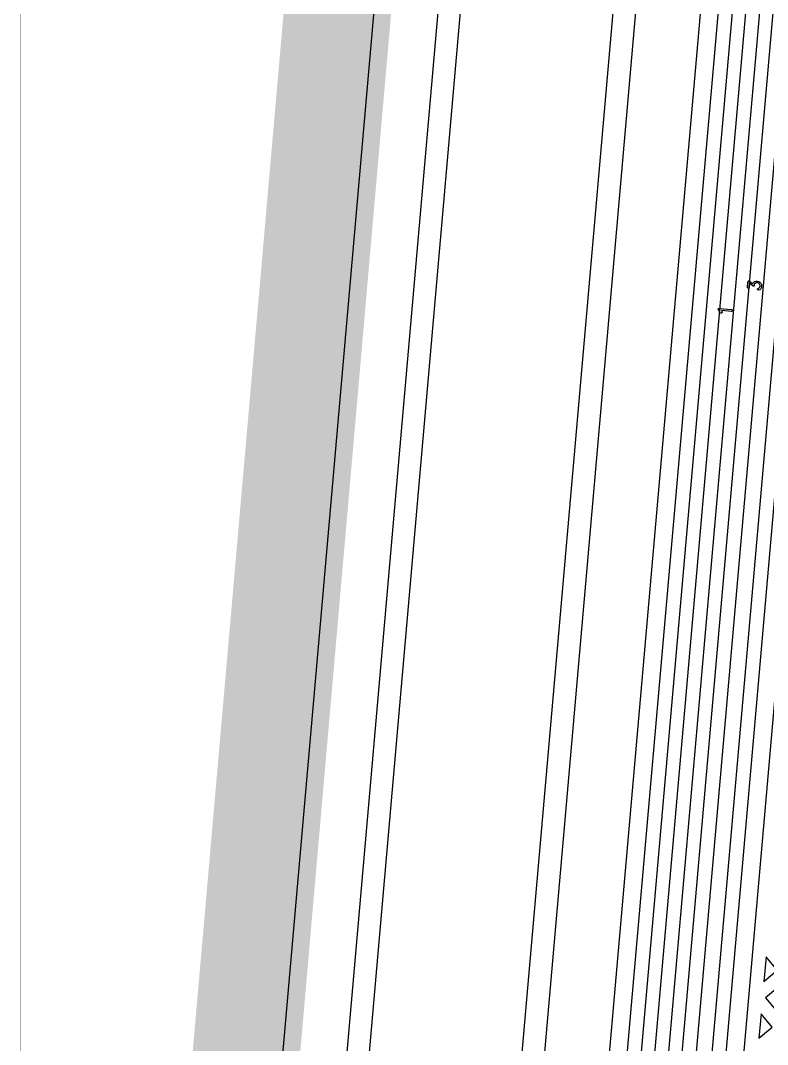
# Model space of a CAD drawing. Extents: x 592 to 965, y 89 to 353.
# Drawn here: x 662.21 to 666.39, y 191.52 to 197.25 of the extents above; entities that cross this region are included whole.
import ezdxf

# ---------------------------------------------------------------- set-up
doc = ezdxf.new("R2010")
doc.units = 0
for name, color, linetype in [('bak_bak_ttr1-bcq8120', 8, 'Continuous'), ('bak_outline', 7, 'Continuous'), ('biaozhu1', 4, 'Continuous'), ('quyukuang', 5, 'Continuous')]:
    doc.layers.add(name, color=color, linetype=linetype)

msp = doc.modelspace()

# ---------------------------------------------------------------- linework, layer by layer
at = {"layer": 'bak_bak_ttr1-bcq8120'}
for p, q in [((666.3804, 192.0059), (666.3684, 191.869)), ((666.3525, 191.6873), (666.3406, 191.5504))]:
    msp.add_line(p, q, dxfattribs=at)
for points in [[(665.0883, 177.6118, -0.097843), (663.2755, 183.0946, -0.06343), (663.2743, 183.1009, -0.04958), (663.274, 183.1059, -0.052293), (663.215, 186.2128), (665.3872, 211.0404, -0.395558), (666.2297, 211.7384), (669.466, 211.4552), (669.466, 211.4553), (671.1289, 211.3098), (671.1289, 211.3098), (677.8052, 210.7257, -0.414215), (678.5277, 209.8647), (676.4092, 185.6453), (676.4086, 185.6427), (676.3737, 185.244, 0.154939), (676.665, 183.9428, -0.073404), (676.6684, 183.9362, -0.000315), (676.6813, 183.9131, -0.03763), (678.5806, 179.824, -0.08198)], [(669.4684, 211.3372), (669.4626, 211.3441), (666.2119, 211.6285), (665.4882, 211.0215), (665.2642, 208.4608), (665.4904, 208.1912, -0.202018), (665.4935, 208.1818), (663.5597, 186.0726, 0.012184), (663.5221, 185.3648, -0.066478), (663.5223, 185.3581, -0.042264), (663.5221, 185.3539, -0.035699), (663.5221, 185.3503, 0.137713), (665.4378, 177.7218, -0.154922), (667.5855, 167.6466), (667.1059, 162.1651, -0.101714), (665.13, 155.544, 0.086448), (663.565, 150.8048), (663.5645, 150.799, -0.058785), (663.5633, 150.7932, 0.0146), (663.4646, 149.95, 0.011997), (663.4277, 149.2438, -0.059048), (663.4279, 149.2379), (663.4274, 149.2321)], [(665.0649, 181.3733, -0.049088), (664.5474, 184.6834, -0.038287), (664.5474, 184.6853), (666.6253, 208.4381), (666.2658, 208.8666, -0.202153), (666.2628, 208.876), (666.4175, 210.6443, -0.20218), (666.4221, 210.653), (666.6243, 210.8227, -0.202095), (666.6337, 210.8257), (667.0612, 210.7883, -0.366935), (667.2904, 210.7683), (667.44, 210.7552, -0.202203), (667.4487, 210.7506), (667.6094, 210.5591), (669.5049, 210.3932), (669.7041, 210.5604), (669.708, 210.6044, -0.180134), (669.7188, 210.728), (669.7434, 211.0095), (669.4684, 211.3373)], [(670.424, 210.8144), (670.3423, 210.6443), (670.3362, 210.5749, -0.197514), (670.1859, 210.2882), (669.7444, 209.9178, -0.199366), (669.3745, 209.8019), (667.7386, 209.945, 0.16513), (667.6874, 209.9325, 0.034753), (667.6164, 209.8808), (667.466, 209.7546, 0.19969), (667.2425, 209.323), (665.3506, 187.6985), (665.3093, 186.8312), (665.2926, 185.5109), (665.3166, 184.4121), (665.4643, 182.3213)], [(665.6854, 182.5168, -0.004507), (665.6327, 183.2064, -0.012092), (665.6326, 183.208), (665.6313, 183.2302, -0.008059), (665.5689, 184.466, -0.017028), (665.5688, 184.4685), (665.566, 184.5518, -0.011283), (665.5497, 186.2842), (665.5625, 186.9823), (665.6042, 187.9678), (667.4674, 209.2677, -0.197976), (667.6276, 209.5746), (667.6504, 209.5938, -0.200612), (667.9534, 209.6883), (669.5789, 209.5461, 0.198797), (670.2858, 209.7688), (670.8545, 210.2461, 0.060637), (670.9594, 210.3581, 0.136746), (671.0319, 210.5532), (671.0346, 210.5838, 0.188663), (670.9665, 210.8015)], [(671.2174, 210.7829, 0.19696), (671.11, 210.5712), (671.1076, 210.5439, -0.135952), (671.0202, 210.3122, -0.060599), (670.9026, 210.187), (670.3351, 209.7107, -0.198927), (669.5723, 209.4702), (667.9419, 209.6129, 0.196869), (667.6997, 209.5357), (667.6768, 209.5164, 0.199815), (667.543, 209.2584), (665.6751, 187.8844), (665.6386, 186.9781, -0.007099), (665.6364, 186.8123, -0.016446), (665.6364, 186.8099, 0.002652), (665.6277, 186.4044, -0.010648), (665.6276, 186.4031), (665.6258, 186.2805, 0.011283), (665.6422, 184.5515), (665.645, 184.4711, 0.008085), (665.7074, 183.2339, -0.011996), (665.7075, 183.2323), (665.7088, 183.2101, 0.004497), (665.7613, 182.5233, -0.014683)], [(665.3884, 182.3146), (665.2404, 184.4134), (665.2164, 185.5105), (665.2331, 186.8334), (665.2745, 187.7038), (667.167, 209.3342, -0.198162), (667.4175, 209.8133), (667.5678, 209.9394, -0.035195), (667.6484, 209.998, -0.161706), (667.7455, 210.021), (669.384, 209.8776, 0.198073), (669.6959, 209.9765), (670.1373, 210.3469, 0.200245), (670.2607, 210.5861), (670.2668, 210.6551), (670.2046, 210.7368)], [(665.8521, 182.3641, -0.034733), (665.7458, 187.67), (667.6289, 209.1964, -0.197109), (667.7388, 209.4093), (667.7824, 209.4548, -0.135335), (667.8652, 209.5043, -0.089473), (668.0766, 209.5231), (669.584, 209.3912, 0.069845), (669.956, 209.4106, 0.129172), (670.4823, 209.6597), (671.0775, 210.1591, 0.06532), (671.237, 210.3351, 0.195736), (671.2655, 210.5556)], [(670.7695, 210.5245, 0.194053), (670.5936, 210.355, -0.023807), (670.4228, 210.0585, -0.075312), (670.3651, 209.9931), (670.212, 209.8646, -0.199151), (669.4755, 209.6332), (667.781, 209.7815, 0.191458), (667.7396, 209.7682), (667.5514, 209.6103, 0.198711), (667.3942, 209.3079), (665.5262, 187.954, 0.005509), (665.4849, 187.0841, -0.011854), (665.484, 186.8141, 0.002643), (665.4752, 186.4084, -0.010434), (665.4752, 186.4071), (665.47, 185.8438, 0.008424), (665.4896, 184.5479, -0.01548), (665.4896, 184.5457, 0.007911), (665.4898, 184.5424, -0.022136), (665.49, 184.5392), (665.4959, 184.3699, 0.006012), (665.5409, 183.4462, -0.011121), (665.541, 183.4447), (665.5873, 182.7748)], [(671.4789, 210.4334, 0.200499), (671.3003, 210.2927, -0.065782), (671.1263, 210.1006), (670.5312, 209.6012, -0.129623), (669.9677, 209.3352, -0.070332), (669.5718, 209.3158), (668.0681, 209.4474, 0.08862), (667.8854, 209.4307, 0.134538), (667.8376, 209.4023), (667.7891, 209.352, 0.198344), (667.7049, 209.1897), (665.8218, 187.6646, 0.034712), (665.9278, 182.3726)], [(667.0653, 209.341), (665.1729, 187.7102), (665.1313, 186.8363), (665.1144, 185.5095), (665.1387, 184.4056), (665.2356, 183.0313), (665.2354, 183.0246, -0.097026)], [(665.5332, 182.5061), (665.479, 183.2192), (665.4649, 183.4401, -0.006037), (665.4196, 184.3695, -0.016842), (665.4196, 184.3719), (665.4133, 184.5478, -0.0084), (665.3938, 185.8425, -0.011875), (665.3937, 185.8441), (665.399, 186.4083, -0.002642), (665.4078, 186.8147, -0.011027), (665.4078, 186.8161, 0.011821), (665.4087, 187.0818, -0.024017), (665.4086, 187.0853, -0.005533), (665.4503, 187.9607, -0.022937), (665.4506, 187.964), (667.3182, 209.3145, -0.198914)], [(666.0289, 182.3856, -0.005971), (665.9586, 183.2917, -0.144521), (665.9633, 183.3127, -0.14277), (665.956, 183.3327, -0.028419), (665.9234, 187.6563, -0.019294), (665.9236, 187.6591), (667.7608, 208.6616, -0.117733)], [(666.4933, 208.3914), (664.4196, 184.6846, 0.088899), (665.8282, 178.7707)], [(665.5283, 177.8207, -0.149807), (663.6875, 186.0702), (665.6255, 208.2276, -0.019259)]]:
    msp.add_lwpolyline(points, format="xyb", dxfattribs=at)
for points in [[(666.3684, 191.869), (666.4429, 191.9314), (666.3804, 192.0059)], [(666.3406, 191.5504), (666.415, 191.6129), (666.3525, 191.6873)]]:
    msp.add_lwpolyline(points, dxfattribs=at)
msp.add_lwpolyline([(666.377, 191.7767), (666.4734, 191.6619), (666.5882, 191.7582), (666.4919, 191.8731)], close=True, dxfattribs=at)
at = {"layer": 'bak_outline', "const_width": 0.6}
msp.add_lwpolyline([(680.5876, 166.6363, 0.151026), (676.8252, 184.0722, -0.151039), (676.5762, 185.2268), (678.7302, 209.8475, 0.414216), (677.8211, 210.9308), (666.2654, 211.9418, 0.414215), (665.182, 211.0328), (663.0145, 186.2575, 0.152268), (664.9315, 177.4759, -0.152268)], format="xyb", dxfattribs=at)
at = {"layer": 'biaozhu1'}
for points in [[(666.276, 195.7553), (666.2788, 195.7865, -0.602023), (666.2868, 195.7901), (666.3047, 195.7763, -1.207928), (666.3454, 195.7417)], [(666.2879, 195.7766), (666.286, 195.7544, -1), (666.276, 195.7553)], [(666.3407, 195.7767, 0.373222), (666.3144, 195.7735), (666.3138, 195.7665, -0.602023), (666.3058, 195.7628), (666.2879, 195.7766)], [(666.3454, 195.7417), (666.3385, 195.7395, -1), (666.3354, 195.749, 0.637789), (666.3407, 195.7767)], [(666.1134, 195.6283, -0.702192), (666.1175, 195.6367), (666.1872, 195.6307, -1), (666.1863, 195.6207), (666.13, 195.6256)], [(666.1336, 195.6185, -1.522474), (666.1221, 195.6195), (666.1134, 195.6283)], [(666.13, 195.6256, -0.069384), (666.1307, 195.6245), (666.1336, 195.6185)]]:
    msp.add_lwpolyline(points, format="xyb", dxfattribs=at)
at = {"layer": 'quyukuang', "const_width": 0.001}
msp.add_lwpolyline([(662.206, 188.559), (662.206, 212.9965), (679.3941, 212.9965), (679.3941, 188.559)], close=True, dxfattribs=at)

doc.saveas('drawing.dxf')
